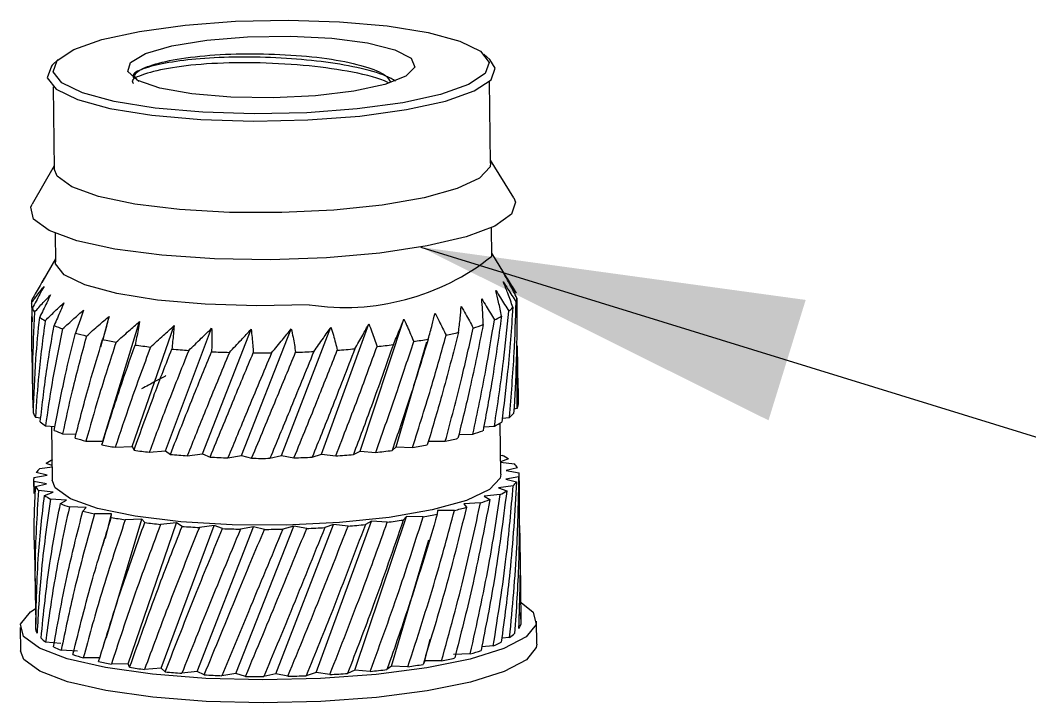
# Model space of a CAD drawing. Header units: millimetres. Extents: x -56 to 279, y 0 to 216.
# Drawn here: x 58.87 to 67.56, y 75.15 to 81.04 of the extents above; entities that cross this region are included whole.
import ezdxf

# ---------------------------------------------------------------- set-up
doc = ezdxf.new("R2010")
doc.units = ezdxf.units.MM
doc.layers.add('TITLE_BLOCK_BORDER', color=7, linetype='Continuous')
doc.dimstyles.new('SLDDIMSTYLE0', dxfattribs={"dimtxt": 0.18, "dimasz": 3.302, "dimexe": 0, "dimexo": 0.0625, "dimgap": 0, "dimtad": 0, "dimtih": 1, "dimtoh": 1, "dimdec": 0, "dimrnd": 1e-09, "dimzin": 0, "dimdsep": 46, "dimtxsty": 'Standard', "dimsah": 1, "dimcen": 0.09, "dimadec": 0, "dimazin": 0, "dimtfac": 3.302, "dimtdec": 0, "dimtofl": 0, "dimtmove": 0, "dimatfit": 3, "dimfxl": 1, "dimfrac": 2, "dimtolj": 1, "dimtzin": 0, "dimarcsym": 0})

msp = doc.modelspace()

# ---------------------------------------------------------------- linework, layer by layer
at = {"color": 7, "linetype": 'Continuous', "lineweight": 25}
for p, q in [((62.9118, 80.6961), (62.8605, 80.7438)), ((59.1925, 80.6964), (59.1424, 80.6474)), ((59.1497, 80.4611), (59.1588, 79.7547)), ((62.9185, 79.8033), (62.9094, 80.5096)), ((59.1585, 79.7804), (58.9676, 79.4505)), ((59.184, 79.6903), (59.1588, 79.7547)), ((63.1175, 79.504), (62.9181, 79.8289)), ((62.9288, 79.0015), (62.9256, 79.2478)), ((59.166, 79.1993), (59.1691, 78.9529)), ((59.1688, 78.9786), (59.0515, 78.7758)), ((63.1278, 78.7022), (62.9285, 79.0271)), ((59.0517, 78.7756), (59.0751, 78.8156)), ((58.9619, 78.5976), (58.969, 78.4367)), ((59.5784, 78.2759), (59.6309, 78.4827)), ((61.7939, 77.3221), (62.1714, 78.4599)), ((59.5785, 77.4087), (59.8935, 78.4376)), ((59.8297, 77.3607), (60.1912, 78.4034)), ((60.1184, 77.3233), (60.5151, 78.3811)), ((60.4359, 77.2976), (60.8553, 78.3716)), ((60.7726, 77.2844), (61.2014, 78.375)), ((61.1181, 77.2842), (61.543, 78.3912)), ((61.462, 77.2969), (61.8696, 78.4198)), ((59.5716, 78.2728), (59.5562, 78.2184)), ((62.1036, 77.359), (62.3674, 78.2641)), ((63.147, 77.6909), (63.1504, 78.2302)), ((63.1555, 77.8616), (63.1508, 78.2302)), ((58.9671, 78.1762), (58.9719, 77.8076)), ((63.154, 77.8616), (63.1566, 77.7248)), ((63.1185, 77.686), (63.147, 77.6909)), ((58.9975, 77.6161), (59.0435, 77.6102)), ((63.0182, 77.6058), (63.0797, 77.6132)), ((59.0838, 77.5412), (59.1664, 77.5345)), ((59.1354, 77.537), (59.1414, 77.0725)), ((62.8585, 77.5313), (62.9511, 77.5384)), ((63.0051, 77.1224), (62.9994, 77.5622)), ((59.2303, 77.4714), (59.3469, 77.4668)), ((59.4325, 77.4088), (59.5785, 77.4087)), ((59.5807, 77.4168), (59.5761, 77.4001)), ((62.3818, 77.4066), (62.5278, 77.4065)), ((62.6442, 77.4643), (62.7653, 77.4688)), ((59.5761, 77.4001), (59.5697, 77.3772)), ((59.6844, 77.3553), (59.8297, 77.3607)), ((59.8297, 77.3607), (59.8463, 77.3297)), ((59.9782, 77.3126), (60.1184, 77.3233)), ((60.1184, 77.3233), (60.16, 77.2937)), ((61.7356, 77.2926), (61.7939, 77.3221)), ((61.7939, 77.3221), (61.928, 77.3112)), ((62.0695, 77.3281), (62.1036, 77.359)), ((62.1036, 77.359), (62.2458, 77.3535)), ((60.3051, 77.282), (60.4359, 77.2976)), ((60.4359, 77.2976), (60.5013, 77.2703)), ((60.655, 77.2643), (60.7726, 77.2844)), ((60.7726, 77.2844), (60.8596, 77.2603)), ((61.0174, 77.2602), (61.1181, 77.2842)), ((61.1181, 77.2842), (61.2242, 77.2639)), ((61.3813, 77.2697), (61.462, 77.2969)), ((61.462, 77.2969), (61.584, 77.2811)), ((63.003, 77.2869), (63.0197, 77.2857)), ((63.072, 77.2544), (63.0037, 77.2288)), ((59.0338, 77.1721), (59.1399, 77.1862)), ((59.1398, 77.197), (59.0897, 77.2155)), ((63.0037, 77.2257), (63.1232, 77.212)), ((63.1488, 77.1789), (63.0534, 77.1539)), ((63.0534, 77.1539), (63.1644, 77.1348)), ((58.9814, 77.0704), (58.9829, 76.9577)), ((59.093, 77.041), (58.9821, 77.06)), ((58.9821, 77.06), (58.9858, 76.9577)), ((58.984, 77.094), (59.0971, 77.1153)), ((59.0971, 77.1153), (59.0045, 77.1384)), ((59.1673, 77.0063), (59.1414, 77.0725)), ((63.1625, 77.1009), (63.0493, 77.0796)), ((63.0493, 77.0796), (63.142, 77.0565)), ((63.1665, 77.0117), (63.1651, 77.1244)), ((58.9977, 77.016), (59.093, 77.041)), ((59.1491, 76.9684), (59.0233, 76.9828)), ((63.1127, 77.0228), (62.9852, 77.0058)), ((62.9852, 77.0058), (63.0568, 76.9794)), ((59.0745, 76.9405), (59.1491, 76.9684)), ((59.2636, 76.8997), (59.1268, 76.9091)), ((59.212, 76.8697), (59.2636, 76.8997)), ((63.001, 76.947), (62.8629, 76.9349)), ((62.8629, 76.9349), (62.9113, 76.9059)), ((59.4331, 76.8371), (59.2894, 76.8411)), ((59.406, 76.8059), (59.4331, 76.8371)), ((62.4607, 76.8098), (62.4589, 76.7784)), ((62.6069, 76.8112), (62.4607, 76.8098)), ((62.8307, 76.8757), (62.6863, 76.8688)), ((62.6863, 76.8688), (62.71, 76.8382)), ((59.6525, 76.7823), (59.5062, 76.7809)), ((59.5996, 76.5686), (59.6525, 76.7823)), ((59.6081, 75.7165), (59.915, 76.7372)), ((59.6507, 76.7509), (59.6525, 76.7823)), ((59.915, 76.7372), (59.7706, 76.7303)), ((59.9387, 76.7065), (59.915, 76.7372)), ((61.4141, 75.4133), (61.8911, 76.7193)), ((61.7493, 75.4359), (62.1929, 76.7594)), ((61.8911, 76.7193), (61.8394, 76.6893)), ((62.0279, 76.7099), (61.8911, 76.7193)), ((62.1929, 76.7594), (62.1658, 76.7282)), ((62.3366, 76.7554), (62.1929, 76.7594)), ((59.7973, 75.4902), (60.2127, 76.7029)), ((60.2127, 76.7029), (60.0747, 76.6909)), ((60.0788, 75.4505), (60.5365, 76.6807)), ((60.2611, 76.6739), (60.2127, 76.7029)), ((60.391, 75.4222), (60.8767, 76.6711)), ((60.5365, 76.6807), (60.409, 76.6638)), ((60.6082, 76.6542), (60.5365, 76.6807)), ((60.7244, 75.4064), (61.2228, 76.6745)), ((60.8767, 76.6711), (60.7635, 76.6499)), ((60.9694, 76.648), (60.8767, 76.6711)), ((61.0689, 75.4034), (61.5644, 76.6907)), ((61.2228, 76.6745), (61.1275, 76.6495)), ((61.3338, 76.6554), (61.2228, 76.6745)), ((61.5644, 76.6907), (61.4898, 76.6628)), ((61.6902, 76.6763), (61.5644, 76.6907)), ((59.5914, 76.5664), (59.5737, 76.5055)), ((62.0646, 75.4705), (62.3857, 76.5563)), ((58.9891, 76.4761), (58.9938, 76.1075)), ((63.1775, 76.1615), (63.1727, 76.53)), ((63.1741, 76.1615), (63.1777, 75.8284)), ((63.1798, 75.8728), (63.1766, 75.9314)), ((63.316, 75.6598), (63.3134, 75.8583)), ((58.8658, 75.8009), (58.8683, 75.6024)), ((59.2165, 75.665), (59.0846, 75.6769)), ((59.6024, 75.7152), (59.5846, 75.6541)), ((62.3502, 75.516), (62.3965, 75.7026)), ((63.0817, 75.7172), (63.0133, 75.7097)), ((59.3596, 75.5992), (59.2187, 75.6059)), ((62.9406, 75.6434), (62.8415, 75.6367)), ((59.5551, 75.5403), (59.4096, 75.5416)), ((59.7973, 75.4902), (59.6515, 75.486)), ((59.8086, 75.4591), (59.7973, 75.4902)), ((62.3502, 75.516), (62.3359, 75.4846)), ((62.4957, 75.5147), (62.3502, 75.516)), ((62.7433, 75.5752), (62.5975, 75.571)), ((60.0788, 75.4505), (59.9371, 75.4409)), ((60.1152, 75.4205), (60.0788, 75.4505)), ((60.391, 75.4222), (60.2578, 75.4076)), ((60.4514, 75.3944), (60.391, 75.4222)), ((60.7244, 75.4064), (60.6037, 75.3872)), ((60.8071, 75.3815), (60.7244, 75.4064)), ((61.0689, 75.4034), (60.9644, 75.3801)), ((61.1713, 75.3822), (61.0689, 75.4034)), ((61.4141, 75.4133), (61.3289, 75.3868)), ((61.533, 75.3965), (61.4141, 75.4133)), ((61.7493, 75.4359), (61.6861, 75.4069)), ((61.8812, 75.424), (61.7493, 75.4359)), ((62.0646, 75.4705), (62.0252, 75.4398)), ((62.2054, 75.4638), (62.0646, 75.4705))]:
    msp.add_line(p, q, dxfattribs=at)
at = {"color": 7, "linetype": 'Continuous', "lineweight": 25, "flags": 128}
for points in [[(60.7205, 81.0256), (61.1733, 81.0354), (61.6175, 81.0217), (62.0276, 80.9853), (62.3795, 80.9284), (62.6528, 80.8542), (62.8317, 80.7671), (62.9057, 80.6721), (62.8706, 80.5748), (62.7284, 80.4808), (62.4873, 80.3955), (62.1615, 80.3239), (61.7697, 80.2702), (61.3348, 80.2375), (60.882, 80.2278), (60.4377, 80.2415), (60.0277, 80.2778), (59.6758, 80.3347), (59.4025, 80.4089), (59.2236, 80.496), (59.1495, 80.591), (59.1846, 80.6884), (59.3269, 80.7824), (59.5679, 80.8677), (59.8938, 80.9392), (60.2856, 80.9929), (60.7205, 81.0256)], [(60.825, 80.8915), (61.1946, 80.8972), (61.5494, 80.8793), (61.8578, 80.8394), (62.0925, 80.781), (62.2325, 80.7094), (62.2655, 80.6308), (62.1885, 80.5523), (62.0083, 80.4808), (61.741, 80.4228), (61.4103, 80.3833), (61.0456, 80.3658), (60.6793, 80.372), (60.344, 80.4012), (60.0694, 80.4509), (59.88, 80.5167), (59.7925, 80.5926), (59.8147, 80.6721), (59.9448, 80.7479), (60.171, 80.8134), (60.4734, 80.8627), (60.825, 80.8915)], [(59.1424, 80.6474), (59.1343, 80.6391), (59.0982, 80.5391), (59.1743, 80.4415), (59.3582, 80.352), (59.6391, 80.2757), (60.0007, 80.2172), (60.4221, 80.1799), (60.8786, 80.1658), (61.3439, 80.1759)], [(61.3439, 80.1759), (61.7909, 80.2094), (62.1935, 80.2646), (62.5284, 80.3382), (62.7761, 80.4258), (62.9222, 80.5224), (62.9583, 80.6225), (62.9118, 80.6961)], [(62.9185, 79.8033), (62.9128, 79.7708), (62.8235, 79.6744), (62.6305, 79.5841), (62.3449, 79.5051), (61.9835, 79.442), (61.5671, 79.3985), (61.12, 79.3771), (60.6682, 79.3791), (60.2379, 79.4043), (59.8541, 79.4513), (59.5392, 79.5173), (59.3114, 79.5986), (59.184, 79.6903)], [(63.1175, 79.504), (63.1327, 79.4675), (63.0994, 79.3632), (62.9553, 79.2619), (62.7081, 79.1692), (62.3711, 79.09), (61.9626, 79.0286), (61.5044, 78.9884), (61.0215, 78.9714), (60.5397, 78.9787), (60.085, 79.0097), (59.682, 79.0629), (59.3524, 79.1354), (59.114, 79.2232), (58.9795, 79.3217)], [(58.9795, 79.3217), (58.9563, 79.4254), (58.9676, 79.4505)], [(61.3561, 78.5832), (60.9034, 78.5734), (60.4591, 78.5871), (60.0491, 78.6234), (59.6972, 78.6804), (59.4238, 78.7545), (59.2449, 78.8416), (59.1709, 78.9366), (59.1691, 78.9529)], [(63.0051, 77.1224), (62.9993, 77.089), (62.9075, 76.99), (62.7091, 76.8971), (62.4157, 76.816), (62.0442, 76.7511), (61.6163, 76.7064), (61.1568, 76.6845), (60.6925, 76.6865), (60.2503, 76.7124), (59.856, 76.7607), (59.5323, 76.8285), (59.2983, 76.912), (59.1673, 77.0063)], [(63.1811, 76.0174), (63.2835, 75.9345), (63.3094, 75.8282), (63.2239, 75.7219), (63.0314, 75.621), (62.7416, 75.5306), (62.3689, 75.4551), (61.932, 75.3985), (61.4529, 75.3635), (60.9556, 75.3518), (60.465, 75.3641), (60.0058, 75.3997), (59.6008, 75.4569), (59.2706, 75.5328), (59.0315, 75.6235), (58.8957, 75.7246), (58.8698, 75.831), (58.9553, 75.9373), (58.9953, 75.9642)], [(63.316, 75.6598), (63.3119, 75.6297), (63.2265, 75.5234), (63.034, 75.4226), (62.7441, 75.3321), (62.3714, 75.2567), (61.9346, 75.2), (61.4555, 75.165), (60.9582, 75.1533), (60.4676, 75.1656), (60.0083, 75.2013), (59.6034, 75.2585), (59.2731, 75.3343), (59.0341, 75.4251), (58.8982, 75.5262), (58.8683, 75.6024)]]:
    msp.add_lwpolyline(points, dxfattribs=at)
at = {"color": 7, "linetype": 'Continuous', "lineweight": 25}
for centre, radius, start, end in [((61.6625, 80.5969), 2.0369, 261.34858, 308.43936), ((59.0667, 78.5918), 0.1049, 157.75924, 176.85955), ((63.0145, 78.6324), 0.1331, 22.73916, 31.65969), ((63.0405, 78.6453), 0.1049, 337.75924, 356.85955), ((59.1038, 78.6104), 0.1455, 203.09652, 218.45161), ((62.8991, 78.7461), 0.2802, 308.82917, 318.74283), ((59.308, 78.8305), 0.4474, 232.17757, 239.43196), ((62.6047, 79.1879), 0.8124, 295.18493, 300.05756), ((59.634, 79.4758), 1.1714, 246.064, 249.88143), ((62.2136, 80.1271), 1.8305, 287.64248, 290.477), ((60.0141, 80.6414), 2.398, 253.7063, 256.07372), ((60.3764, 82.2601), 4.0571, 258.62248, 260.28971), ((61.4293, 83.3485), 5.1491, 279.23094, 280.65318), ((61.7984, 81.5668), 3.3293, 282.77028, 284.67245), ((60.6624, 84.1132), 5.9323, 262.18377, 263.47788), ((60.8421, 85.8823), 7.7106, 265.01158, 266.09813), ((60.999, 86.7445), 8.5734, 274.00057, 275.01293), ((61.1566, 85.1878), 7.0086, 276.41493, 277.57288), ((60.9203, 87.2294), 9.0601, 267.43224, 268.40801), ((60.9338, 87.8832), 9.7141, 269.64433, 270.5758), ((60.9399, 87.7092), 9.54, 271.79125, 272.73401), ((63.0481, 77.7371), 0.1093, 334.93631, 353.5279), ((59.1071, 77.6964), 0.1358, 200.17561, 216.25078), ((62.8945, 77.8543), 0.304, 307.52233, 316.91112), ((59.3006, 77.8939), 0.414, 230.7743, 238.41403), ((59.6201, 78.5043), 1.104, 245.35387, 249.32511), ((62.196, 79.304), 1.9214, 287.2339, 289.97824), ((62.5912, 78.3277), 0.8675, 294.51391, 299.17809), ((59.9988, 79.6334), 2.2956, 253.2806, 255.7179), ((61.7819, 80.7747), 3.4498, 282.48675, 284.34434), ((60.3645, 81.2258), 3.9298, 258.33041, 260.03346), ((60.6573, 83.072), 5.7993, 261.96175, 263.27557), ((61.1535, 84.4015), 7.1325, 276.23433, 277.37883), ((61.4182, 82.5709), 5.2827, 279.01354, 280.41169), ((59.4503, 76.6586), 0.6635, 117.34987, 122.92734), ((60.8447, 84.8584), 7.5956, 264.82842, 265.92591), ((60.9292, 86.2454), 8.9852, 267.27031, 268.25149), ((60.9456, 86.9544), 9.6945, 269.49202, 270.42474), ((60.9502, 86.8396), 9.5796, 271.63935, 272.57951), ((61.0038, 85.9258), 8.6642, 273.83995, 274.84523), ((62.7587, 76.791), 0.5594, 55.93179, 62.18195), ((59.1841, 77.0117), 0.2198, 133.15646, 144.81236), ((62.9931, 77.0851), 0.1817, 31.06517, 44.30022), ((59.0791, 77.0717), 0.0977, 166.81909, 186.85424), ((62.9623, 77.1831), 0.2198, 313.15646, 324.81236), ((63.0674, 77.1231), 0.0977, 346.81909, 6.85424), ((59.1534, 77.1098), 0.1817, 211.06517, 224.30022), ((62.6962, 77.5363), 0.6635, 297.34987, 302.92734), ((59.3878, 77.4038), 0.5594, 235.93179, 242.18195), ((62.3196, 78.3656), 1.5751, 288.93225, 292.0656), ((59.7312, 78.1554), 1.3865, 248.00962, 251.42104), ((60.1134, 79.4269), 2.7147, 254.89734, 257.07677), ((61.9033, 79.7084), 2.9815, 283.65082, 285.69823), ((60.4637, 81.1171), 4.4412, 259.45266, 261.0223), ((61.2239, 83.2935), 6.6325, 276.963, 278.16433), ((61.5195, 81.4387), 4.7541, 279.8976, 281.39757), ((60.7288, 82.9809), 6.324, 262.82273, 264.06283), ((60.8856, 84.6886), 8.039, 265.54413, 266.60088), ((60.9464, 85.9094), 9.2613, 267.90729, 268.86888), ((60.9533, 86.3956), 9.7476, 270.09488, 271.02421), ((60.9657, 86.0471), 9.3989, 272.24426, 273.19644), ((61.0424, 84.9373), 8.2863, 274.4836, 275.51921), ((59.1111, 75.8076), 0.1138, 190.78202, 208.87513), ((63.0542, 75.864), 0.1285, 327.22605, 343.91079), ((59.2715, 75.9441), 0.326, 226.06815, 235.02901), ((62.537, 76.6105), 1.048, 292.65013, 296.76179), ((62.8655, 76.038), 0.3869, 303.98396, 311.97702), ((59.5692, 76.4532), 0.917, 243.02747, 247.52224), ((62.1316, 77.6979), 2.2091, 286.07551, 288.57602), ((59.9416, 77.4714), 2.0018, 251.9172, 254.58755), ((60.3157, 78.9784), 3.555, 257.41079, 259.23155), ((61.7228, 79.2567), 3.821, 281.67033, 283.40556), ((60.6277, 80.7946), 5.398, 261.27176, 262.64993), ((60.8385, 82.6224), 7.2381, 264.26525, 265.39859), ((61.0099, 84.2991), 8.9179, 273.36275, 274.34887), ((61.1365, 82.8817), 7.4947, 275.70255, 276.80987), ((61.377, 81.0874), 5.6843, 278.37987, 279.71136), ((60.9428, 84.1206), 8.74, 266.77702, 267.77648), ((60.9694, 84.9907), 9.6106, 269.03197, 269.97011), ((60.9713, 85.0544), 9.6742, 271.18426, 272.11829)]:
    msp.add_arc(centre, radius, start, end, dxfattribs=at)
for points, knots in [([(62.0997, 80.5088), (62.0744, 80.5241), (62.0004, 80.5693), (61.7772, 80.6298), (61.4658, 80.682), (61.1118, 80.7119), (60.7485, 80.7209), (60.4123, 80.7069), (60.1305, 80.6713), (59.9317, 80.6236), (59.8302, 80.5767), (59.839, 80.5473), (59.8418, 80.5379)], [0, 0, 0, 0, 0.058312, 0.171346, 0.280678, 0.389778, 0.502761, 0.614566, 0.722251, 0.833871, 0.946916, 1, 1, 1, 1]), ([(59.889, 80.5062), (59.8717, 80.5231), (59.8301, 80.5637), (59.9238, 80.6287), (60.1336, 80.6893), (60.4444, 80.7337), (60.8148, 80.7507), (61.1997, 80.7396), (61.5582, 80.7035), (61.8413, 80.6407), (62.0182, 80.57), (62.0442, 80.5212), (62.0544, 80.5021)], [0, 0, 0, 0, 0.079631, 0.191151, 0.300722, 0.410319, 0.518132, 0.623716, 0.72932, 0.833421, 0.935018, 1, 1, 1, 1]), ([(62.0379, 80.4949), (62.0347, 80.4969), (61.9748, 80.534), (61.7379, 80.59), (61.3602, 80.6464), (60.9268, 80.6719), (60.5111, 80.6665), (60.1559, 80.6286), (59.9205, 80.5721), (59.8146, 80.5215), (59.8373, 80.4936), (59.8411, 80.489)], [0, 0, 0, 0, 0.0078858, 0.1478745, 0.2823209, 0.4202078, 0.5600991, 0.6943824, 0.8325335, 0.972311, 1, 1, 1, 1]), ([(59.0751, 78.8156), (59.0627, 78.7938), (59.0388, 78.7522), (59.0036, 78.6908), (58.9809, 78.6513), (58.9695, 78.6315)], [0, 0, 0, 0, 0.353961, 0.676923, 1, 1, 1, 1]), ([(63.0315, 78.8545), (63.0439, 78.8345), (63.0676, 78.7964), (63.1029, 78.7395), (63.1258, 78.7024), (63.1373, 78.6838)], [0, 0, 0, 0, 0.353961, 0.676923, 1, 1, 1, 1]), ([(63.1453, 78.6396), (63.1354, 78.6594), (63.1156, 78.699), (63.0781, 78.7708), (63.0493, 78.8224), (63.0315, 78.8545)], [0, 0, 0, 0, 0.2745, 0.549, 1, 1, 1, 1]), ([(58.9619, 78.5976), (58.9714, 78.6108), (58.9903, 78.6371), (59.0263, 78.6851), (59.054, 78.7198), (59.0711, 78.7413)], [0, 0, 0, 0, 0.2744999, 0.549, 1, 1, 1, 1]), ([(59.0711, 78.7413), (59.0593, 78.7191), (59.0366, 78.6766), (59.0028, 78.6139), (58.9809, 78.5735), (58.9699, 78.5533)], [0, 0, 0, 0, 0.353961, 0.676923, 1, 1, 1, 1]), ([(63.0274, 78.7802), (63.0405, 78.7598), (63.0654, 78.7208), (63.1021, 78.6625), (63.1258, 78.6246), (63.1377, 78.6056)], [0, 0, 0, 0, 0.353961, 0.676923, 1, 1, 1, 1]), ([(63.1097, 78.5613), (63.1027, 78.5814), (63.0888, 78.6217), (63.0618, 78.6948), (63.0406, 78.7475), (63.0274, 78.7802)], [0, 0, 0, 0, 0.2745, 0.549, 1, 1, 1, 1]), ([(58.9898, 78.5199), (59.0019, 78.5336), (59.0261, 78.5608), (59.0716, 78.6105), (59.1059, 78.6464), (59.1273, 78.6687)], [0, 0, 0, 0, 0.2745, 0.549, 1, 1, 1, 1]), ([(59.1273, 78.6687), (59.1164, 78.6461), (59.0956, 78.6027), (59.0644, 78.5389), (59.0439, 78.4977), (59.0336, 78.4771)], [0, 0, 0, 0, 0.353961, 0.676923, 1, 1, 1, 1]), ([(62.8412, 78.6354), (62.8543, 78.6141), (62.8794, 78.5732), (62.9158, 78.5123), (62.9388, 78.4726), (62.9504, 78.4527)], [0, 0, 0, 0, 0.353961, 0.676923, 1, 1, 1, 1]), ([(62.854, 78.4123), (62.8534, 78.4328), (62.8522, 78.4738), (62.8484, 78.5483), (62.844, 78.602), (62.8412, 78.6354)], [0, 0, 0, 0, 0.2745, 0.549, 1, 1, 1, 1]), ([(62.9634, 78.7064), (62.9766, 78.6855), (63.002, 78.6456), (63.0391, 78.586), (63.0629, 78.5472), (63.0747, 78.5278)], [0, 0, 0, 0, 0.353961, 0.676923, 1, 1, 1, 1]), ([(63.0116, 78.4848), (63.0077, 78.5051), (63, 78.5459), (62.9844, 78.6199), (62.9714, 78.6732), (62.9634, 78.7064)], [0, 0, 0, 0, 0.2745, 0.549, 1, 1, 1, 1]), ([(63.1453, 78.6396), (63.1448, 78.4547), (63.1439, 78.1237), (63.1249, 77.7927), (63.1165, 77.6466)], [0, 0, 0, 0, 0.558421, 1, 1, 1, 1]), ([(58.9675, 78.1762), (58.9673, 78.1813), (58.9627, 78.3071), (58.9664, 78.4328), (58.9699, 78.5533)], [0, 0, 0, 0, 0.040587, 1, 1, 1, 1]), ([(59.0805, 78.4453), (59.0948, 78.4595), (59.1236, 78.4878), (59.177, 78.5394), (59.217, 78.5768), (59.2419, 78.6001)], [0, 0, 0, 0, 0.2745, 0.549, 1, 1, 1, 1]), ([(59.2419, 78.6001), (59.2323, 78.577), (59.2141, 78.533), (59.1863, 78.468), (59.1679, 78.4261), (59.1587, 78.4052)], [0, 0, 0, 0, 0.353961, 0.676923, 1, 1, 1, 1]), ([(59.231, 78.3759), (59.2472, 78.3907), (59.2796, 78.4202), (59.3395, 78.4741), (59.3839, 78.5131), (59.4115, 78.5374)], [0, 0, 0, 0, 0.2745, 0.549, 1, 1, 1, 1]), ([(59.4115, 78.5374), (59.4036, 78.5141), (59.3884, 78.4694), (59.365, 78.4035), (59.3492, 78.361), (59.3414, 78.3397)], [0, 0, 0, 0, 0.353961, 0.676923, 1, 1, 1, 1]), ([(62.6417, 78.3461), (62.6443, 78.3666), (62.6496, 78.4076), (62.6577, 78.4821), (62.662, 78.5359), (62.6647, 78.5694)], [0, 0, 0, 0, 0.2745, 0.549, 1, 1, 1, 1]), ([(62.6647, 78.5694), (62.6772, 78.5475), (62.7012, 78.5058), (62.7358, 78.4435), (62.7575, 78.403), (62.7684, 78.3827)], [0, 0, 0, 0, 0.353961, 0.676923, 1, 1, 1, 1]), ([(63.1097, 78.5613), (63.0965, 78.3766), (63.073, 78.0459), (63.0322, 77.716), (63.0141, 77.5703)], [0, 0, 0, 0, 0.558421, 1, 1, 1, 1]), ([(63.0797, 77.6132), (63.0953, 77.7988), (63.1232, 78.1295), (63.1333, 78.4605), (63.1377, 78.6056)], [0, 0, 0, 0, 0.561521, 1, 1, 1, 1]), ([(58.9898, 78.5199), (58.982, 78.3662), (58.968, 78.0908), (58.9722, 77.8155), (58.9741, 77.6939)], [0, 0, 0, 0, 0.558421, 1, 1, 1, 1]), ([(58.9795, 77.6496), (58.9848, 77.8044), (58.9941, 78.08), (59.0216, 78.3561), (59.0336, 78.4771)], [0, 0, 0, 0, 0.5615212, 1, 1, 1, 1]), ([(59.437, 78.3139), (59.4545, 78.3293), (59.4895, 78.3602), (59.5539, 78.4165), (59.6014, 78.4573), (59.6309, 78.4827)], [0, 0, 0, 0, 0.2744999, 0.549, 1, 1, 1, 1]), ([(59.6309, 78.4827), (59.6248, 78.4591), (59.6133, 78.414), (59.5949, 78.3473), (59.5823, 78.3043), (59.576, 78.2828)], [0, 0, 0, 0, 0.353961, 0.676923, 1, 1, 1, 1]), ([(62.0803, 78.2403), (62.0891, 78.2604), (62.1066, 78.3006), (62.1374, 78.3739), (62.1583, 78.427), (62.1714, 78.4599)], [0, 0, 0, 0, 0.2744999, 0.549, 1, 1, 1, 1]), ([(62.1714, 78.4599), (62.1817, 78.4372), (62.2016, 78.3938), (62.2294, 78.3291), (62.2467, 78.2871), (62.2553, 78.2661)], [0, 0, 0, 0, 0.353961, 0.676923, 1, 1, 1, 1]), ([(62.3812, 78.2882), (62.387, 78.3085), (62.3986, 78.3493), (62.4183, 78.4234), (62.4311, 78.477), (62.4391, 78.5103)], [0, 0, 0, 0, 0.2745, 0.549, 1, 1, 1, 1]), ([(62.4391, 78.5103), (62.4507, 78.488), (62.473, 78.4453), (62.5047, 78.3818), (62.5244, 78.3405), (62.5343, 78.3199)], [0, 0, 0, 0, 0.353961, 0.676923, 1, 1, 1, 1]), ([(62.7653, 77.4688), (62.8041, 77.6525), (62.8732, 77.9798), (62.9269, 78.3086), (62.9504, 78.4527)], [0, 0, 0, 0, 0.561521, 1, 1, 1, 1]), ([(63.0116, 78.4848), (62.9863, 78.3007), (62.9409, 77.9712), (62.8796, 77.6431), (62.8525, 77.4982)], [0, 0, 0, 0, 0.558421, 1, 1, 1, 1]), ([(62.9511, 77.5384), (62.9788, 77.7233), (63.0281, 78.0527), (63.0605, 78.383), (63.0747, 78.5278)], [0, 0, 0, 0, 0.561521, 1, 1, 1, 1]), ([(59.0805, 78.4453), (59.0602, 78.2908), (59.024, 78.0141), (59.0056, 77.738), (58.9975, 77.6161)], [0, 0, 0, 0, 0.558421, 1, 1, 1, 1]), ([(59.0388, 77.5732), (59.0566, 77.7286), (59.0882, 78.0054), (59.1372, 78.2833), (59.1587, 78.4052)], [0, 0, 0, 0, 0.561521, 1, 1, 1, 1]), ([(59.231, 78.3759), (59.1991, 78.2202), (59.1418, 77.9413), (59.1016, 77.6638), (59.0838, 77.5412)], [0, 0, 0, 0, 0.558421, 1, 1, 1, 1]), ([(59.6921, 78.2612), (59.7104, 78.2773), (59.7469, 78.3095), (59.8139, 78.3683), (59.863, 78.411), (59.8935, 78.4376)], [0, 0, 0, 0, 0.2745, 0.549, 1, 1, 1, 1]), ([(59.8935, 78.4376), (59.8895, 78.4138), (59.8819, 78.3683), (59.8692, 78.3011), (59.8601, 78.2577), (59.8556, 78.236)], [0, 0, 0, 0, 0.353961, 0.676923, 1, 1, 1, 1]), ([(59.9885, 78.2193), (60.007, 78.2361), (60.044, 78.2697), (60.1115, 78.3311), (60.1607, 78.3756), (60.1912, 78.4034)], [0, 0, 0, 0, 0.2745, 0.549, 1, 1, 1, 1]), ([(60.1912, 78.4034), (60.1894, 78.3795), (60.186, 78.3339), (60.1794, 78.2663), (60.1742, 78.2227), (60.1716, 78.2009)], [0, 0, 0, 0, 0.353961, 0.676923, 1, 1, 1, 1]), ([(60.3174, 78.1895), (60.3355, 78.207), (60.3718, 78.242), (60.4377, 78.3059), (60.4854, 78.3523), (60.5151, 78.3811)], [0, 0, 0, 0, 0.2745, 0.549, 1, 1, 1, 1]), ([(60.5151, 78.3811), (60.5156, 78.3573), (60.5165, 78.3116), (60.5162, 78.244), (60.515, 78.2003), (60.5144, 78.1784)], [0, 0, 0, 0, 0.353961, 0.676923, 1, 1, 1, 1]), ([(60.6686, 78.1728), (60.6858, 78.191), (60.7202, 78.2273), (60.7826, 78.2936), (60.8274, 78.3417), (60.8553, 78.3716)], [0, 0, 0, 0, 0.2745, 0.549, 1, 1, 1, 1]), ([(60.8553, 78.3716), (60.858, 78.3478), (60.8632, 78.3023), (60.8692, 78.2348), (60.8721, 78.1912), (60.8735, 78.1693)], [0, 0, 0, 0, 0.353961, 0.676923, 1, 1, 1, 1]), ([(61.0314, 78.1696), (61.0472, 78.1884), (61.0788, 78.2259), (61.1356, 78.2944), (61.1762, 78.3441), (61.2014, 78.375)], [0, 0, 0, 0, 0.2745, 0.549, 1, 1, 1, 1]), ([(61.2014, 78.375), (61.2063, 78.3514), (61.2157, 78.3062), (61.2279, 78.2391), (61.2347, 78.1956), (61.2381, 78.1739)], [0, 0, 0, 0, 0.353961, 0.676923, 1, 1, 1, 1]), ([(61.395, 78.1801), (61.4089, 78.1994), (61.4366, 78.238), (61.4861, 78.3084), (61.5212, 78.3595), (61.543, 78.3912)], [0, 0, 0, 0, 0.2745, 0.549, 1, 1, 1, 1]), ([(61.543, 78.3912), (61.5499, 78.3678), (61.5632, 78.3231), (61.5812, 78.2566), (61.5918, 78.2135), (61.5972, 78.192)], [0, 0, 0, 0, 0.353961, 0.676923, 1, 1, 1, 1]), ([(61.7482, 78.2039), (61.7597, 78.2237), (61.7827, 78.2632), (61.8235, 78.3352), (61.8519, 78.3874), (61.8696, 78.4198)], [0, 0, 0, 0, 0.2745, 0.549, 1, 1, 1, 1]), ([(61.8696, 78.4198), (61.8784, 78.3968), (61.8952, 78.3526), (61.9185, 78.287), (61.9326, 78.2443), (61.9397, 78.223)], [0, 0, 0, 0, 0.3539613, 0.6769233, 1, 1, 1, 1]), ([(62.5278, 77.4065), (62.5764, 77.5887), (62.6631, 77.913), (62.7363, 78.2395), (62.7684, 78.3827)], [0, 0, 0, 0, 0.561521, 1, 1, 1, 1]), ([(62.854, 78.4123), (62.8174, 78.2294), (62.7517, 77.9018), (62.6718, 77.5763), (62.6366, 77.4325)], [0, 0, 0, 0, 0.558421, 1, 1, 1, 1]), ([(59.1597, 77.5008), (59.1893, 77.6574), (59.2421, 77.9362), (59.3111, 78.2167), (59.3414, 78.3397)], [0, 0, 0, 0, 0.561521, 1, 1, 1, 1]), ([(59.437, 78.3139), (59.3943, 78.1566), (59.3179, 77.8748), (59.2571, 77.5949), (59.2303, 77.4714)], [0, 0, 0, 0, 0.5584208, 1, 1, 1, 1]), ([(59.3384, 77.4349), (59.379, 77.593), (59.4513, 77.8745), (59.538, 78.1583), (59.576, 78.2828)], [0, 0, 0, 0, 0.561521, 1, 1, 1, 1]), ([(62.3812, 78.2882), (62.3257, 78.1087), (62.2264, 77.7872), (62.1175, 77.4687), (62.0695, 77.3281)], [0, 0, 0, 0, 0.558421, 1, 1, 1, 1]), ([(62.2458, 77.3535), (62.3028, 77.5336), (62.4043, 77.8545), (62.4947, 78.178), (62.5343, 78.3199)], [0, 0, 0, 0, 0.561521, 1, 1, 1, 1]), ([(62.6417, 78.3461), (62.5949, 78.1647), (62.5111, 77.8399), (62.4152, 77.5175), (62.3729, 77.3752)], [0, 0, 0, 0, 0.558421, 1, 1, 1, 1]), ([(59.6921, 78.2612), (59.6401, 78.1018), (59.547, 77.8165), (59.4676, 77.5337), (59.4325, 77.4088)], [0, 0, 0, 0, 0.558421, 1, 1, 1, 1]), ([(59.5697, 77.3772), (59.6199, 77.5373), (59.7093, 77.8222), (59.811, 78.1099), (59.8556, 78.236)], [0, 0, 0, 0, 0.5615212, 1, 1, 1, 1]), ([(59.9885, 78.2193), (59.9289, 78.0577), (59.822, 77.7683), (59.7265, 77.4818), (59.6844, 77.3553)], [0, 0, 0, 0, 0.5584208, 1, 1, 1, 1]), ([(59.8463, 77.3297), (59.9046, 77.4919), (60.0083, 77.7808), (60.1218, 78.0728), (60.1716, 78.2009)], [0, 0, 0, 0, 0.561521, 1, 1, 1, 1]), ([(60.3174, 78.1895), (60.2519, 78.0254), (60.1346, 77.7316), (60.0261, 77.441), (59.9782, 77.3126)], [0, 0, 0, 0, 0.558421, 1, 1, 1, 1]), ([(61.2242, 77.2639), (61.2947, 77.4367), (61.4201, 77.7443), (61.5432, 78.0555), (61.5972, 78.192)], [0, 0, 0, 0, 0.561521, 1, 1, 1, 1]), ([(61.7482, 78.2039), (61.6809, 78.0291), (61.5603, 77.716), (61.4361, 77.4064), (61.3813, 77.2697)], [0, 0, 0, 0, 0.558421, 1, 1, 1, 1]), ([(61.584, 77.2811), (61.6521, 77.4565), (61.7733, 77.7689), (61.8889, 78.0846), (61.9397, 78.223)], [0, 0, 0, 0, 0.561521, 1, 1, 1, 1]), ([(62.0803, 78.2403), (62.0179, 78.063), (61.9062, 77.7455), (61.7878, 77.4313), (61.7356, 77.2926)], [0, 0, 0, 0, 0.558421, 1, 1, 1, 1]), ([(61.928, 77.3112), (61.9915, 77.4891), (62.1047, 77.806), (62.2094, 78.1258), (62.2553, 78.2661)], [0, 0, 0, 0, 0.561521, 1, 1, 1, 1]), ([(60.16, 77.2937), (60.2245, 77.4584), (60.3392, 77.7517), (60.461, 78.0483), (60.5144, 78.1784)], [0, 0, 0, 0, 0.561521, 1, 1, 1, 1]), ([(60.6686, 78.1728), (60.5993, 78.0061), (60.4754, 77.7074), (60.3572, 77.4123), (60.3051, 77.282)], [0, 0, 0, 0, 0.558421, 1, 1, 1, 1]), ([(60.5013, 77.2703), (60.5699, 77.4376), (60.6921, 77.7356), (60.8182, 78.0371), (60.8735, 78.1693)], [0, 0, 0, 0, 0.561521, 1, 1, 1, 1]), ([(61.0314, 78.1696), (60.9606, 78.0001), (60.8338, 77.6967), (60.7098, 77.3968), (60.655, 77.2643)], [0, 0, 0, 0, 0.558421, 1, 1, 1, 1]), ([(60.8596, 77.2603), (60.9303, 77.4303), (61.0561, 77.7331), (61.1826, 78.0395), (61.2381, 78.1739)], [0, 0, 0, 0, 0.561521, 1, 1, 1, 1]), ([(61.395, 78.1801), (61.3248, 78.0079), (61.1992, 77.6995), (61.0731, 77.3948), (61.0174, 77.2602)], [0, 0, 0, 0, 0.558421, 1, 1, 1, 1]), ([(60.1217, 77.9723), (60.0917, 77.956), (60.0213, 77.9178), (59.9519, 77.8803), (59.912, 77.8587)], [0, 0, 0, 0, 0.425062, 1, 1, 1, 1]), ([(63.142, 77.0565), (63.1263, 76.798), (63.0983, 76.3365), (63.0362, 75.8769), (63.0089, 75.6748)], [0, 0, 0, 0, 0.560245, 1, 1, 1, 1]), ([(63.0817, 75.7172), (63.1062, 75.9754), (63.1498, 76.4362), (63.1586, 76.8978), (63.1625, 77.1009)], [0, 0, 0, 0, 0.560182, 1, 1, 1, 1]), ([(58.9902, 76.476), (58.9897, 76.4872), (58.9814, 76.6671), (58.9898, 76.8471), (58.9977, 77.016)], [0, 0, 0, 0, 0.061911, 1, 1, 1, 1]), ([(59.0233, 76.9828), (59.0097, 76.7674), (58.9855, 76.3828), (58.9966, 75.9994), (59.0015, 75.8307)], [0, 0, 0, 0, 0.560245, 1, 1, 1, 1]), ([(63.0568, 76.9794), (63.024, 76.7217), (62.9655, 76.2617), (62.8751, 75.8048), (62.8353, 75.6039)], [0, 0, 0, 0, 0.560245, 1, 1, 1, 1]), ([(62.9406, 75.6434), (62.9817, 75.9004), (63.055, 76.3592), (63.0951, 76.8201), (63.1127, 77.0228)], [0, 0, 0, 0, 0.560182, 1, 1, 1, 1]), ([(63.1636, 77.0117), (63.165, 76.7941), (63.1677, 76.3734), (63.1384, 75.9532), (63.1242, 75.7504)], [0, 0, 0, 0, 0.5173204, 1, 1, 1, 1]), ([(58.9994, 75.7863), (59.004, 76.0014), (59.0123, 76.3853), (59.0555, 76.7709), (59.0745, 76.9405)], [0, 0, 0, 0, 0.560182, 1, 1, 1, 1]), ([(59.1268, 76.9091), (59.096, 76.6925), (59.0411, 76.3059), (59.0205, 75.9216), (59.0115, 75.7527)], [0, 0, 0, 0, 0.560245, 1, 1, 1, 1]), ([(62.9113, 76.9059), (62.8625, 76.6496), (62.7754, 76.1922), (62.6596, 75.7391), (62.6087, 75.5398)], [0, 0, 0, 0, 0.5602451, 1, 1, 1, 1]), ([(62.7433, 75.5752), (62.7996, 75.8304), (62.9002, 76.2861), (62.9702, 76.7451), (63.001, 76.947)], [0, 0, 0, 0, 0.5601822, 1, 1, 1, 1]), ([(59.0453, 75.7093), (59.0675, 75.9252), (59.107, 76.3106), (59.1799, 76.6989), (59.212, 76.8697)], [0, 0, 0, 0, 0.560182, 1, 1, 1, 1]), ([(59.2894, 76.8411), (59.2425, 76.6227), (59.1587, 76.233), (59.1072, 75.8468), (59.0846, 75.6769)], [0, 0, 0, 0, 0.5602451, 1, 1, 1, 1]), ([(59.1533, 75.6359), (59.1923, 75.8533), (59.2618, 76.2413), (59.362, 76.6334), (59.406, 76.8059)], [0, 0, 0, 0, 0.560182, 1, 1, 1, 1]), ([(62.2054, 75.4638), (62.2865, 75.7139), (62.4312, 76.1604), (62.5533, 76.6124), (62.6069, 76.8112)], [0, 0, 0, 0, 0.5601822, 1, 1, 1, 1]), ([(62.71, 76.8382), (62.6468, 76.584), (62.5339, 76.1302), (62.3964, 75.6818), (62.3359, 75.4846)], [0, 0, 0, 0, 0.560245, 1, 1, 1, 1]), ([(62.4957, 75.5147), (62.5655, 75.7676), (62.6902, 76.2191), (62.7877, 76.6751), (62.8307, 76.8757)], [0, 0, 0, 0, 0.560182, 1, 1, 1, 1]), ([(63.1623, 75.7945), (63.1705, 76.0531), (63.1815, 76.3972), (63.1661, 76.7409), (63.1623, 76.8263)], [0, 0, 0, 0, 0.7516999, 1, 1, 1, 1]), ([(59.5062, 76.7809), (59.4446, 76.5602), (59.3347, 76.1663), (59.2541, 75.777), (59.2187, 75.6059)], [0, 0, 0, 0, 0.560245, 1, 1, 1, 1]), ([(59.3202, 75.5685), (59.3746, 75.7879), (59.4718, 76.1796), (59.5961, 76.5764), (59.6507, 76.7509)], [0, 0, 0, 0, 0.560182, 1, 1, 1, 1]), ([(59.7706, 76.7303), (59.6964, 76.5068), (59.5638, 76.1078), (59.4567, 75.7145), (59.4096, 75.5416)], [0, 0, 0, 0, 0.5602451, 1, 1, 1, 1]), ([(61.533, 75.3965), (61.6286, 75.6399), (61.7994, 76.0744), (61.9581, 76.5158), (62.0279, 76.7099)], [0, 0, 0, 0, 0.560182, 1, 1, 1, 1]), ([(62.1658, 76.7282), (62.0801, 76.4796), (61.9271, 76.0359), (61.7597, 75.599), (61.6861, 75.4069)], [0, 0, 0, 0, 0.560245, 1, 1, 1, 1]), ([(61.8812, 75.424), (61.971, 75.6709), (62.1312, 76.1117), (62.2739, 76.5587), (62.3366, 76.7554)], [0, 0, 0, 0, 0.5601822, 1, 1, 1, 1]), ([(62.4589, 76.7784), (62.3833, 76.5267), (62.2482, 76.0776), (62.0933, 75.6346), (62.0252, 75.4398)], [0, 0, 0, 0, 0.5602451, 1, 1, 1, 1]), ([(59.5409, 75.5089), (59.609, 75.7309), (59.7306, 76.1272), (59.8751, 76.5295), (59.9387, 76.7065)], [0, 0, 0, 0, 0.560182, 1, 1, 1, 1]), ([(60.0747, 76.6909), (59.99, 76.4641), (59.839, 76.0594), (59.7088, 75.6612), (59.6515, 75.486)], [0, 0, 0, 0, 0.5602451, 1, 1, 1, 1]), ([(59.8086, 75.4591), (59.8883, 75.6841), (60.0306, 76.0859), (60.1907, 76.4943), (60.2611, 76.6739)], [0, 0, 0, 0, 0.560182, 1, 1, 1, 1]), ([(60.409, 76.6638), (60.3167, 76.4335), (60.152, 76.0225), (60.0028, 75.6186), (59.9371, 75.4409)], [0, 0, 0, 0, 0.5602451, 1, 1, 1, 1]), ([(60.1152, 75.4205), (60.204, 75.649), (60.3624, 76.0567), (60.5331, 76.4717), (60.6082, 76.6542)], [0, 0, 0, 0, 0.560182, 1, 1, 1, 1]), ([(60.7635, 76.6499), (60.6665, 76.4159), (60.4932, 75.9982), (60.3297, 75.588), (60.2578, 75.4076)], [0, 0, 0, 0, 0.560245, 1, 1, 1, 1]), ([(60.4514, 75.3944), (60.5465, 75.6265), (60.7161, 76.0408), (60.892, 76.4625), (60.9694, 76.648)], [0, 0, 0, 0, 0.560182, 1, 1, 1, 1]), ([(61.1275, 76.6495), (61.0287, 76.4117), (60.8523, 75.9872), (60.6797, 75.5705), (60.6037, 75.3872)], [0, 0, 0, 0, 0.560245, 1, 1, 1, 1]), ([(60.8071, 75.3815), (60.9054, 75.6174), (61.0809, 76.0384), (61.2565, 76.4669), (61.3338, 76.6554)], [0, 0, 0, 0, 0.560182, 1, 1, 1, 1]), ([(61.4898, 76.6628), (61.3923, 76.4212), (61.2184, 75.99), (61.042, 75.5664), (60.9644, 75.3801)], [0, 0, 0, 0, 0.560245, 1, 1, 1, 1]), ([(61.1713, 75.3822), (61.2698, 75.6219), (61.4457, 76.0497), (61.6155, 76.4849), (61.6902, 76.6763)], [0, 0, 0, 0, 0.560182, 1, 1, 1, 1]), ([(61.8394, 76.6893), (61.7464, 76.4441), (61.5803, 76.0064), (61.4057, 75.576), (61.3289, 75.3868)], [0, 0, 0, 0, 0.560245, 1, 1, 1, 1])]:
    msp.add_open_spline(points, degree=3, knots=knots, dxfattribs=at)

# ---------------------------------------------------------------- leaders
at = {"layer": 'TITLE_BLOCK_BORDER'}
msp.add_leader([(62.3169, 79.0801), (71.8525, 76.1366)], dimstyle='SLDDIMSTYLE0', dxfattribs=at)

doc.saveas('drawing.dxf')
